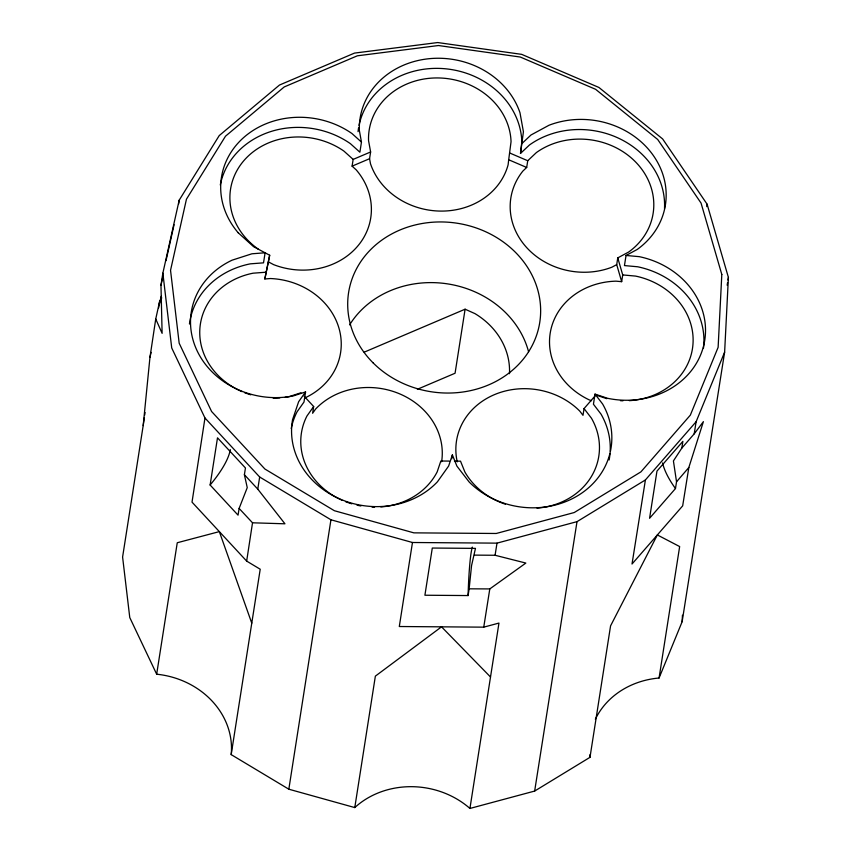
<?xml version="1.0" encoding="UTF-8"?>
<svg xmlns="http://www.w3.org/2000/svg" width="851" height="851" viewBox="0 0 851 851"><rect width="100%" height="100%" fill="white"/><g stroke="black" fill="none" stroke-linecap="round" stroke-linejoin="round"><path stroke-width="1.28" d="M595.349 719.255A81.196 71.558 8.9 0 1 659.068 678.013L682.13 621.741L682.459 615.177M682.13 621.741L724.627 352.154L728.403 277.437L707.107 204.197L662.631 138.936L598.934 87.472L521.674 54.358L437.712 42.55L354.516 53.092L279.468 85.047L219.239 135.575L179.189 200.187L162.86 273.15L160.977 285.276L162.115 333.347L155.744 318.976L159.68 301.148L161.754 297.85M659.068 678.013L679.651 546.565L657.344 534.939L610.571 625.879L589.988 757.326L534.651 791.068L469.933 808.45A81.196 71.558 8.9 0 0 354.782 807.578L288.829 789.207L231.185 754.614A81.196 71.558 8.9 0 0 156.669 674.205L129.767 617.549L122.597 557.033L143.191 425.585L149.946 357.431L155.744 318.976M469.146 588.818L471.56 565.585L475.475 548.374L432.297 548.044L424.904 595.232L468.082 595.562L469.146 588.818L489.793 588.924L525.854 563.064L495.08 555.267L474.422 555.118M508.696 159.765L508.121 164.764A71.473 62.985 8.9 0 1 440.892 211.091A71.473 62.985 8.9 0 1 370.483 163.722L369.568 158.711L370.621 151.967L368.547 140.606A71.473 62.985 8.9 0 1 437.648 77.941A71.473 62.985 8.9 0 1 511.047 141.681L508.696 159.765L526.684 167.466L527.737 160.733L536.407 152.552A71.473 62.985 8.9 0 1 636.878 163.318A71.473 62.985 8.9 0 1 628.623 252.056L617.762 257.885L616.709 264.618L621.666 281.67L615.986 281.16A71.473 62.985 8.9 0 0 550.852 329.741A71.473 62.985 8.9 0 0 589.403 399.959L591.562 400.683M664.503 208.559A82.302 72.537 8.9 0 0 618.762 138.298A82.302 72.537 8.9 0 0 529.428 145.01L520.514 153.414L521.844 141.766A82.302 72.537 8.9 0 0 445.924 68.825A82.302 72.537 8.9 0 0 359.037 125.384M520.514 153.414L523.418 131.745L519.993 112.789A82.302 72.537 8.9 0 0 428.213 58.793A82.302 72.537 8.9 0 0 359.345 130.405L361.462 142.085L359.888 152.201L350.389 143.659A82.302 72.537 8.9 0 0 220.292 184.986M143.191 425.585L144.308 417.735M144.681 415.118L145.053 412.512M178.593 204.08L179.189 200.187M162.86 273.15L171.721 347.963L204.974 418.001L192.018 502.133L246.662 561.096L260.215 569.234L231.185 754.614M246.662 561.096L252.524 522.801L239.12 508.419L247.247 487.634L244.397 474.72L245.45 467.976L217.505 437.818L210.123 485.006L238.057 515.163L239.12 508.419M158.626 307.881L159.68 301.148M156.669 674.205L177.253 542.747L219.335 531.62L251.768 623.155M305.158 397.811A71.473 62.985 8.9 0 0 338.953 328.135A71.473 62.985 8.9 0 0 270.48 278.532L264.831 278.968L269.682 255.236L253.524 246.641L238.216 232.78M264.831 278.968L269.682 255.236M252.524 522.801L284.957 523.801L257.779 489.134L259.672 477.017L204.974 418.001M189.454 324.018A82.302 72.526 8.9 0 1 250.354 263.842L263.523 262.842L265.097 252.79L251.928 253.789L232.1 260.172A82.313 72.537 8.9 0 0 196.538 349.559A82.313 72.537 8.9 0 0 293.276 395.938L305.573 391.928L303.988 402.034L297.063 411.82A82.302 72.526 8.9 0 0 291.212 428.564M304.126 396.215L313.668 406.523L312.615 413.267L315.593 409.065A71.473 62.985 8.9 0 1 399.321 393.715A71.473 62.985 8.9 0 1 441.616 461.742M268.629 261.98L273.596 264.629A71.473 62.985 8.9 0 0 357.165 246.737A71.473 62.985 8.9 0 0 356.165 169.817L352.091 166.147L353.154 159.403L343.921 151.095A71.473 62.985 8.9 0 0 244.131 160.339A71.473 62.985 8.9 0 0 258.427 249.247M288.829 789.207L330.943 519.78L259.672 477.017M354.782 807.578L375.365 676.13L441.531 626.836L490.516 677.002M724.627 352.154L696.118 421.724L645.409 479.943L577.01 521.652L496.995 543.14L412.469 542.502L399.3 626.517L483.751 627.155L498.963 623.07L469.933 808.45M509.483 373.685A75.079 66.176 8.9 0 0 474.964 313.625L465.103 309.2L455.072 373.238L417.384 389.279M451.796 458.689L452.381 454.923L456.913 466.135L469.199 482.038A82.302 72.537 8.9 0 0 576.787 496.261A82.302 72.537 8.9 0 0 602.614 404.012L595.019 394.109L593.434 404.225L601.029 414.129A82.302 72.537 8.9 0 1 610.188 451.2M495.08 555.267L496.995 543.14M595.104 395.885L584.052 408.576L582.999 415.309L579.733 411.065A71.473 62.985 8.9 0 0 494.91 394.438A71.473 62.985 8.9 0 0 457.232 461.859M534.651 791.068L577.01 521.652M621.666 281.67L622.719 274.926L617.762 257.885M522.078 143.394L530.992 134.99L549.023 125.235A82.302 72.537 8.9 0 1 653.089 155.159A82.302 72.537 8.9 0 1 637.186 249.481L626.038 255.47L624.453 265.576L637.697 266.778A82.302 72.537 8.9 0 1 703.469 348.176M706.724 206.623L707.107 204.197M681.821 448.094L682.874 441.35L656.972 471.092L649.579 518.28L675.481 488.538L676.534 481.794L673.418 460.923L681.821 448.094L694.203 433.85L703.394 421.639L688.831 467.507L682.672 505.856L632.016 564.022L645.409 479.943M694.203 433.85L696.118 421.724M483.751 627.155L489.793 588.924M727.158 285.213L727.573 282.617M727.988 280.032L728.403 277.437M160.977 285.276L162.966 276.362M166.009 260.693L174.061 224.707M159.201 305.318L161.211 296.318M149.946 357.431L151.074 352.399M452.381 454.923L448.615 466.071L437.435 481.794A82.313 72.537 8.9 0 1 340.262 499.143A82.313 72.537 8.9 0 1 292.563 419.681L298.637 401.715L305.573 391.928M313.668 406.523L306.924 416.043A71.473 62.985 8.9 0 0 341.879 500.143M676.534 481.794L688.831 467.507M526.684 167.466L522.854 171.083A71.473 62.985 8.9 0 0 527.088 248.035A71.473 62.985 8.9 0 0 611.922 267.193L616.709 264.618M353.154 159.403L370.621 151.967M352.091 166.147L369.568 158.711M364.196 352.165L465.103 309.2M300.935 392.779L288.978 396.672A71.473 62.985 8.9 0 1 285.096 397.332M265.884 272.224L253.077 273.192A71.473 62.985 8.9 0 0 200.517 323.242A71.473 62.985 8.9 0 0 233.802 387.524M449.254 461.082L440.839 461.019L437.18 471.869A71.473 62.985 8.9 0 1 380.833 506.941M454.434 461.125L460.519 461.168L464.923 472.082A71.473 62.985 8.9 0 0 505.43 504.217M626.038 255.47L639.271 256.662A82.302 72.537 8.9 0 1 703.979 344.283A82.302 72.537 8.9 0 1 607.593 398.3L595.019 394.109M622.719 274.926L635.612 276.096A71.473 62.985 8.9 0 1 693.054 342.868A71.473 62.985 8.9 0 1 629.293 400.661M330.943 519.78L412.469 542.502M595.86 395.024L606.869 398.683M509.749 153.02L527.737 160.733M361.462 142.085L351.974 133.543A82.302 72.537 8.9 0 0 244.056 137.213A82.302 72.537 8.9 0 0 238.216 232.78M244.397 474.72L257.779 489.134M584.052 408.576L591.445 418.203A71.473 62.985 8.9 0 1 536.992 508.121M589.988 757.326A81.196 71.558 8.9 0 1 589.637 754.975M610.007 453.711A82.302 72.537 8.9 0 1 609.135 459.987M358.058 131.66A82.302 72.537 8.9 0 1 358.569 127.873M468.082 595.562A69.793 5.489 -89.6 0 1 472.316 547.097M230.291 449.605A69.793 21.998 -42.8 0 1 210.123 485.006M675.481 488.538A69.793 28.849 41.1 0 1 662.546 462.976M622.953 400.789A71.473 62.985 8.9 0 1 620.464 400.693M349.612 324.891A96.737 85.26 8.9 0 1 447.179 283.819A96.737 85.26 8.9 0 1 528.577 351.761M279.819 397.917A71.473 62.985 8.9 0 1 273.15 398.14M250.811 394.811A71.473 62.985 8.9 0 1 244.514 392.651M242.035 391.641A71.473 62.985 8.9 0 1 234.94 388.162M374.578 507.164A71.473 62.985 8.9 0 1 372.078 507.122M360.92 505.962A71.473 62.985 8.9 0 1 357.005 505.175M351.825 503.824A71.473 62.985 8.9 0 1 345.517 501.665M721.808 274.49L718.127 347.325L690.342 415.128L640.909 471.88L574.234 512.536L496.239 533.481L413.852 532.854L334.379 510.717L264.906 469.029L211.591 411.501L179.178 343.23L170.54 270.31L186.454 199.187L225.494 136.203L284.202 86.951L357.356 55.804L438.456 45.528L520.301 57.038L595.615 89.312L657.695 139.479L701.054 203.091L721.808 274.49M372.972 362.739A96.737 85.26 8.9 0 0 536.162 336.432A96.737 85.26 8.9 0 0 423.383 223.302A96.737 85.26 8.9 0 0 372.972 362.739"/></g></svg>
